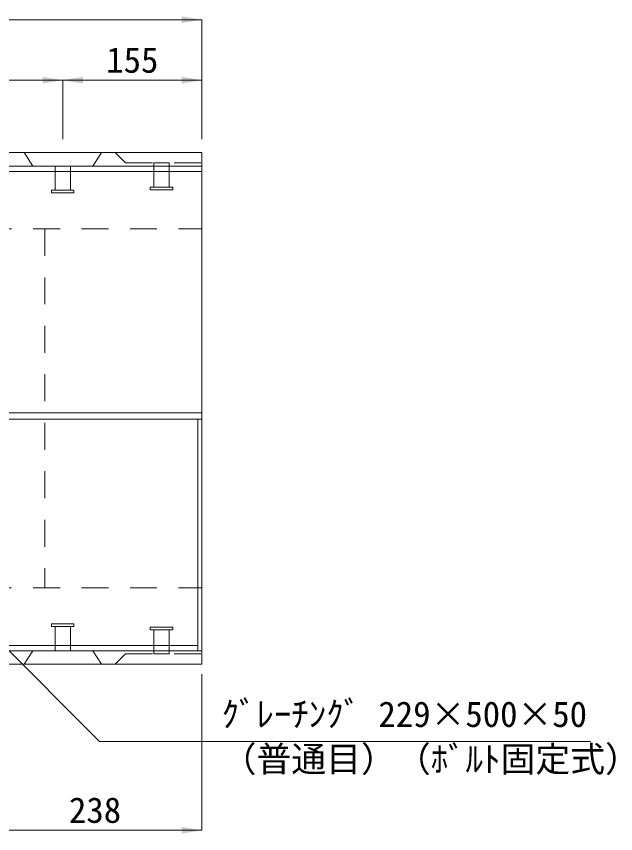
# Model space of a CAD drawing. Units: millimetres at full size. Extents: x 289 to 42849, y -1182 to 27464.
# Drawn here: x 30662 to 31330, y 5877 to 6788 of the extents above; entities that cross this region are included whole.
import ezdxf
from ezdxf.enums import TextEntityAlignment as Align

# ---------------------------------------------------------------- set-up
doc = ezdxf.new("R2010")
doc.units = ezdxf.units.MM
doc.header["$LTSCALE"] = 40
doc.linetypes.add('USER2', pattern=[1.35, 0.75, -0.6])
for name, color, linetype, lineweight in [('インサート', 3, 'USER2', 5), ('寸法線', 7, 'Continuous', 9), ('本体', 2, 'Continuous', 9)]:
    doc.layers.add(name, color=color, linetype=linetype, lineweight=lineweight)
doc.styles.add('ＭＳ ゴシック', font='')
doc.styles.get('ＭＳ ゴシック').set_extended_font_data('MS Gothic')

# ---------------------------------------------------------------- blocks, each defined once
blk = doc.blocks.new('filled_arrow')
at = {"color": 0, "linetype": 'Continuous', "lineweight": -2}
blk.add_solid([(7.5, 1.25), (0, 0), (7.5, -1.25)], dxfattribs=at)

msp = doc.modelspace()

# ---------------------------------------------------------------- linework, layer by layer
at = {"layer": 'インサート'}
for p, q in [((30704.87, 6620.93), (30704.87, 6593.93)), ((30721.87, 6620.93), (30721.87, 6593.93)), ((30831.87, 6624.43), (30814.87, 6624.43)), ((30814.87, 6624.43), (30814.87, 6597.43)), ((30831.87, 6624.43), (30831.87, 6597.43)), ((30725.87, 6593.93), (30700.87, 6593.93)), ((30700.87, 6593.93), (30700.87, 6590.93)), ((30725.87, 6593.93), (30725.87, 6590.93)), ((30835.87, 6597.43), (30810.87, 6597.43)), ((30810.87, 6597.43), (30810.87, 6594.43)), ((30835.87, 6594.43), (30810.87, 6594.43)), ((30835.87, 6597.43), (30835.87, 6594.43)), ((30725.87, 6590.93), (30700.87, 6590.93)), ((30725.87, 6110.93), (30700.87, 6110.93)), ((30700.87, 6107.93), (30700.87, 6110.93)), ((30725.87, 6107.93), (30725.87, 6110.93)), ((30725.87, 6107.93), (30700.87, 6107.93)), ((30704.87, 6080.93), (30704.87, 6107.93)), ((30721.87, 6080.93), (30721.87, 6107.93)), ((30835.87, 6107.43), (30810.87, 6107.43)), ((30810.87, 6104.43), (30810.87, 6107.43)), ((30835.87, 6104.43), (30810.87, 6104.43)), ((30814.87, 6077.43), (30814.87, 6104.43)), ((30831.87, 6077.43), (30831.87, 6104.43)), ((30835.87, 6104.43), (30835.87, 6107.43)), ((30831.87, 6077.43), (30814.87, 6077.43))]:
    msp.add_line(p, q, dxfattribs=at)
at = {"layer": '寸法線'}
for p, q in [((29870.37, 6783.89), (30868.37, 6783.89)), ((30868.37, 6650.93), (30868.37, 6783.89)), ((30025.37, 6716.55), (30713.37, 6716.55)), ((30713.37, 6650.93), (30713.37, 6716.55)), ((30713.37, 6716.55), (30868.37, 6716.55)), ((30713.37, 6650.93), (30713.37, 6716.55)), ((30868.37, 6650.93), (30868.37, 6716.55)), ((30619.78, 6114.47), (30754.34, 5979.91)), ((30868.37, 6054.85), (30868.37, 5881.04)), ((30754.34, 5979.91), (31301.51, 5979.91)), ((30630.37, 5881.04), (30868.37, 5881.04))]:
    msp.add_line(p, q, dxfattribs=at)
at = {"layer": '本体', "lineweight": 20}
for p, q in [((30868.37, 6635.93), (29870.37, 6635.93)), ((30868.37, 6065.93), (30868.37, 6635.93)), ((30868.37, 6620.93), (29870.37, 6620.93)), ((29870.37, 6080.93), (30868.37, 6080.93)), ((29870.37, 6065.93), (30868.37, 6065.93))]:
    msp.add_line(p, q, dxfattribs=at)
at = {"layer": '本体'}
for p, q in [((30679.87, 6620.93), (30670.37, 6635.93)), ((30756.37, 6635.93), (30746.87, 6620.93)), ((29870.37, 6345.93), (30868.37, 6345.93)), ((29870.37, 6338.93), (30868.37, 6338.93)), ((30679.87, 6080.93), (30670.37, 6065.93)), ((30756.37, 6065.93), (30746.87, 6080.93))]:
    msp.add_line(p, q, dxfattribs=at)
at = {"layer": '本体', "linetype": 'USER2'}
for p, q in [((30783.37, 6624.43), (30771.87, 6635.93)), ((30783.37, 6624.43), (30868.37, 6624.43)), ((29870.37, 6550.93), (30868.37, 6550.93)), ((30693.37, 6550.93), (30693.37, 6150.93)), ((29870.37, 6150.93), (30868.37, 6150.93)), ((30783.37, 6077.43), (30771.87, 6065.93)), ((30783.37, 6077.43), (30868.37, 6077.43))]:
    msp.add_line(p, q, dxfattribs=at)
at = {"layer": '本体', "color": 7}
for p, q in [((29870.37, 6614.93), (30868.37, 6614.93)), ((30630.37, 6086.93), (30863.87, 6086.93))]:
    msp.add_line(p, q, dxfattribs=at)
at = {"layer": '本体', "color": 7, "lineweight": 5}
msp.add_line((30863.87, 6338.93), (30863.87, 6080.93), dxfattribs=at)

# ---------------------------------------------------------------- block references
at = {"layer": '寸法線', "xscale": 3, "yscale": 3, "rotation": 180}
for p in [(30868.37, 6783.89), (30713.37, 6716.55), (30868.37, 6716.55), (30868.37, 5881.04)]:
    msp.add_blockref('filled_arrow', p, dxfattribs=at)
at = {"layer": '寸法線', "xscale": 3, "yscale": 3}
msp.add_blockref('filled_arrow', (30713.37, 6716.55), dxfattribs=at)

# ---------------------------------------------------------------- texts
at = {"layer": '寸法線', "style": 'ＭＳ ゴシック'}
for s, p in [('155', (30790.87, 6739.05)), ('238', (30749.37, 5903.54))]:
    msp.add_text(s, height=28.48, dxfattribs=at).set_placement(p, align=Align.MIDDLE_CENTER)
for s, p in [('ｸﾞﾚｰﾁﾝｸﾞ 229×500×50', (30890.39, 6024.62)), ('（普通目）（ﾎﾞﾙﾄ固定式）', (30890.39, 5974.62))]:
    msp.add_text(s, height=28.48, dxfattribs=at).set_placement(p, align=Align.TOP_LEFT)

doc.saveas('drawing.dxf')
